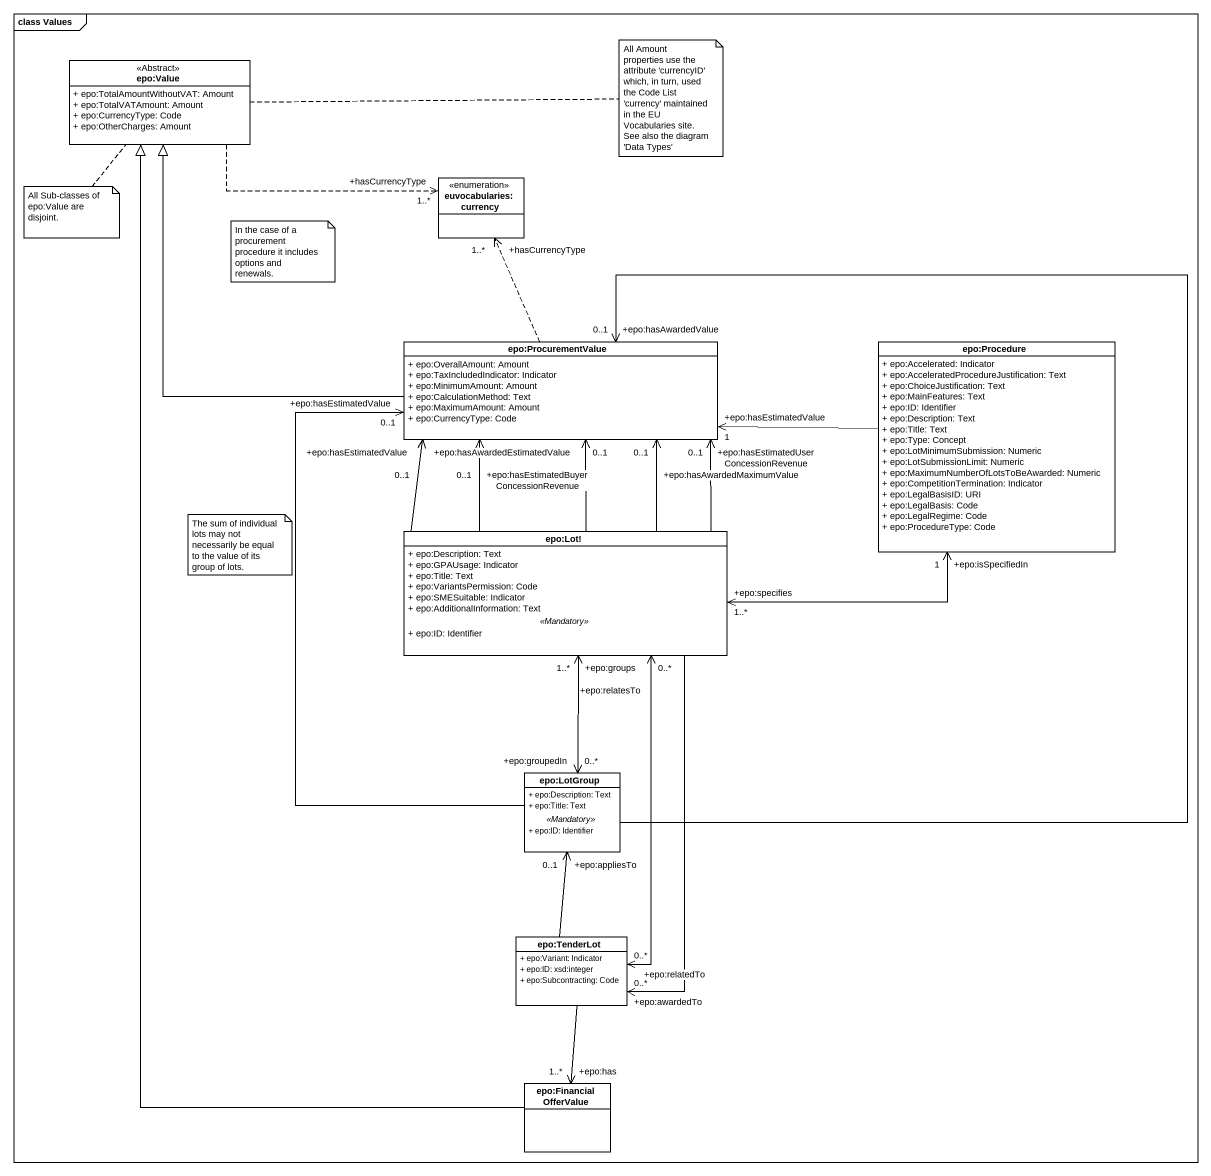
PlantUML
@startuml
mainframe class Values
hide circle
hide empty members
skinparam classAttributeIconSize 0
class "epo:Value" as epo_Value <<Abstract>> {
  + epo:TotalAmountWithoutVAT: Amount
  + epo:TotalVATAmount: Amount
  + epo:CurrencyType: Code
  + epo:OtherCharges: Amount
}
enum "euvocabularies:currency" as euvocabularies_currency
class "epo:ProcurementValue" as epo_ProcurementValue {
  + epo:OverallAmount: Amount
  + epo:TaxIncludedIndicator: Indicator
  + epo:MinimumAmount: Amount
  + epo:CalculationMethod: Text
  + epo:MaximumAmount: Amount
  + epo:CurrencyType: Code
}
class "epo:Procedure" as epo_Procedure {
  + epo:Accelerated: Indicator
  + epo:AcceleratedProcedureJustification: Text
  + epo:ChoiceJustification: Text
  + epo:MainFeatures: Text
  + epo:ID: Identifier
  + epo:Description: Text
  + epo:Title: Text
  + epo:Type: Concept
  + epo:LotMinimumSubmission: Numeric
  + epo:LotSubmissionLimit: Numeric
  + epo:MaximumNumberOfLotsToBeAwarded: Numeric
  + epo:CompetitionTermination: Indicator
  + epo:LegalBasisID: URI
  + epo:LegalBasis: Code
  + epo:LegalRegime: Code
  + epo:ProcedureType: Code
}
class "epo:Lot!" as epo_Lot {
  + epo:Description: Text
  + epo:GPAUsage: Indicator
  + epo:Title: Text
  + epo:VariantsPermission: Code
  + epo:SMESuitable: Indicator
  + epo:AdditionalInformation: Text
  .. <<Mandatory>> ..
  + epo:ID: Identifier
}
class "epo:LotGroup" as epo_LotGroup {
  + epo:Description: Text
  + epo:Title: Text
  .. <<Mandatory>> ..
  + epo:ID: Identifier
}
class "epo:TenderLot" as epo_TenderLot {
  + epo:Variant: Indicator
  + epo:ID: xsd:integer
  + epo:Subcontracting: Code
}
class "epo:FinancialOfferValue" as epo_FinancialOfferValue
epo_Value .right.> "+hasCurrencyType\n1..*" euvocabularies_currency
epo_ProcurementValue -up-|> epo_Value
epo_ProcurementValue .up.> "+hasCurrencyType\n1..*" euvocabularies_currency
epo_Procedure -left-> "+epo:hasEstimatedValue\n1" epo_ProcurementValue
epo_Procedure "+epo:isSpecifiedIn\n1" <-left-> "+epo:specifies\n1..*" epo_Lot
epo_Lot -up-> "+epo:hasAwardedEstimatedValue\n0..1" epo_ProcurementValue
epo_Lot -up-> "+epo:hasEstimatedValue\n0..1" epo_ProcurementValue
epo_Lot -up-> "+epo:hasEstimatedUserConcessionRevenue\n0..1" epo_ProcurementValue
epo_Lot -up-> "+epo:hasEstimatedBuyerConcessionRevenue\n0..1" epo_ProcurementValue
epo_Lot -up-> "+epo:hasAwardedMaximumValue\n0..1" epo_ProcurementValue
epo_Lot "+epo:groups\n1..*" <--> "+epo:groupedIn\n0..*" epo_LotGroup
epo_Lot --> "+epo:awardedTo\n0..*" epo_TenderLot
epo_LotGroup -up-> "+epo:hasAwardedValue\n0..1" epo_ProcurementValue
epo_LotGroup -up-> "+epo:hasEstimatedValue\n0..1" epo_ProcurementValue
epo_TenderLot "+epo:relatedTo\n0..*" <-up-> "+epo:relatesTo\n0..*" epo_Lot
epo_TenderLot -up-> "+epo:appliesTo\n0..1" epo_LotGroup
epo_TenderLot --> "+epo:has\n1..*" epo_FinancialOfferValue
epo_FinancialOfferValue -up-|> epo_Value
note right of epo_Value
  All Amount properties use the attribute 'currencyID' which, in turn, used the Code List 'currency' maintained in the EU Vocabularies site.
  See also the diagram 'Data Types'
end note
note bottom of epo_Value : All Sub-classes of epo:Value are disjoint.
note as N3
  In the case of a procurement procedure it includes options and renewals.
end note
note as N4
  The sum of individual lots may not necessarily be equal to the value of its group of lots.
end note
@enduml
